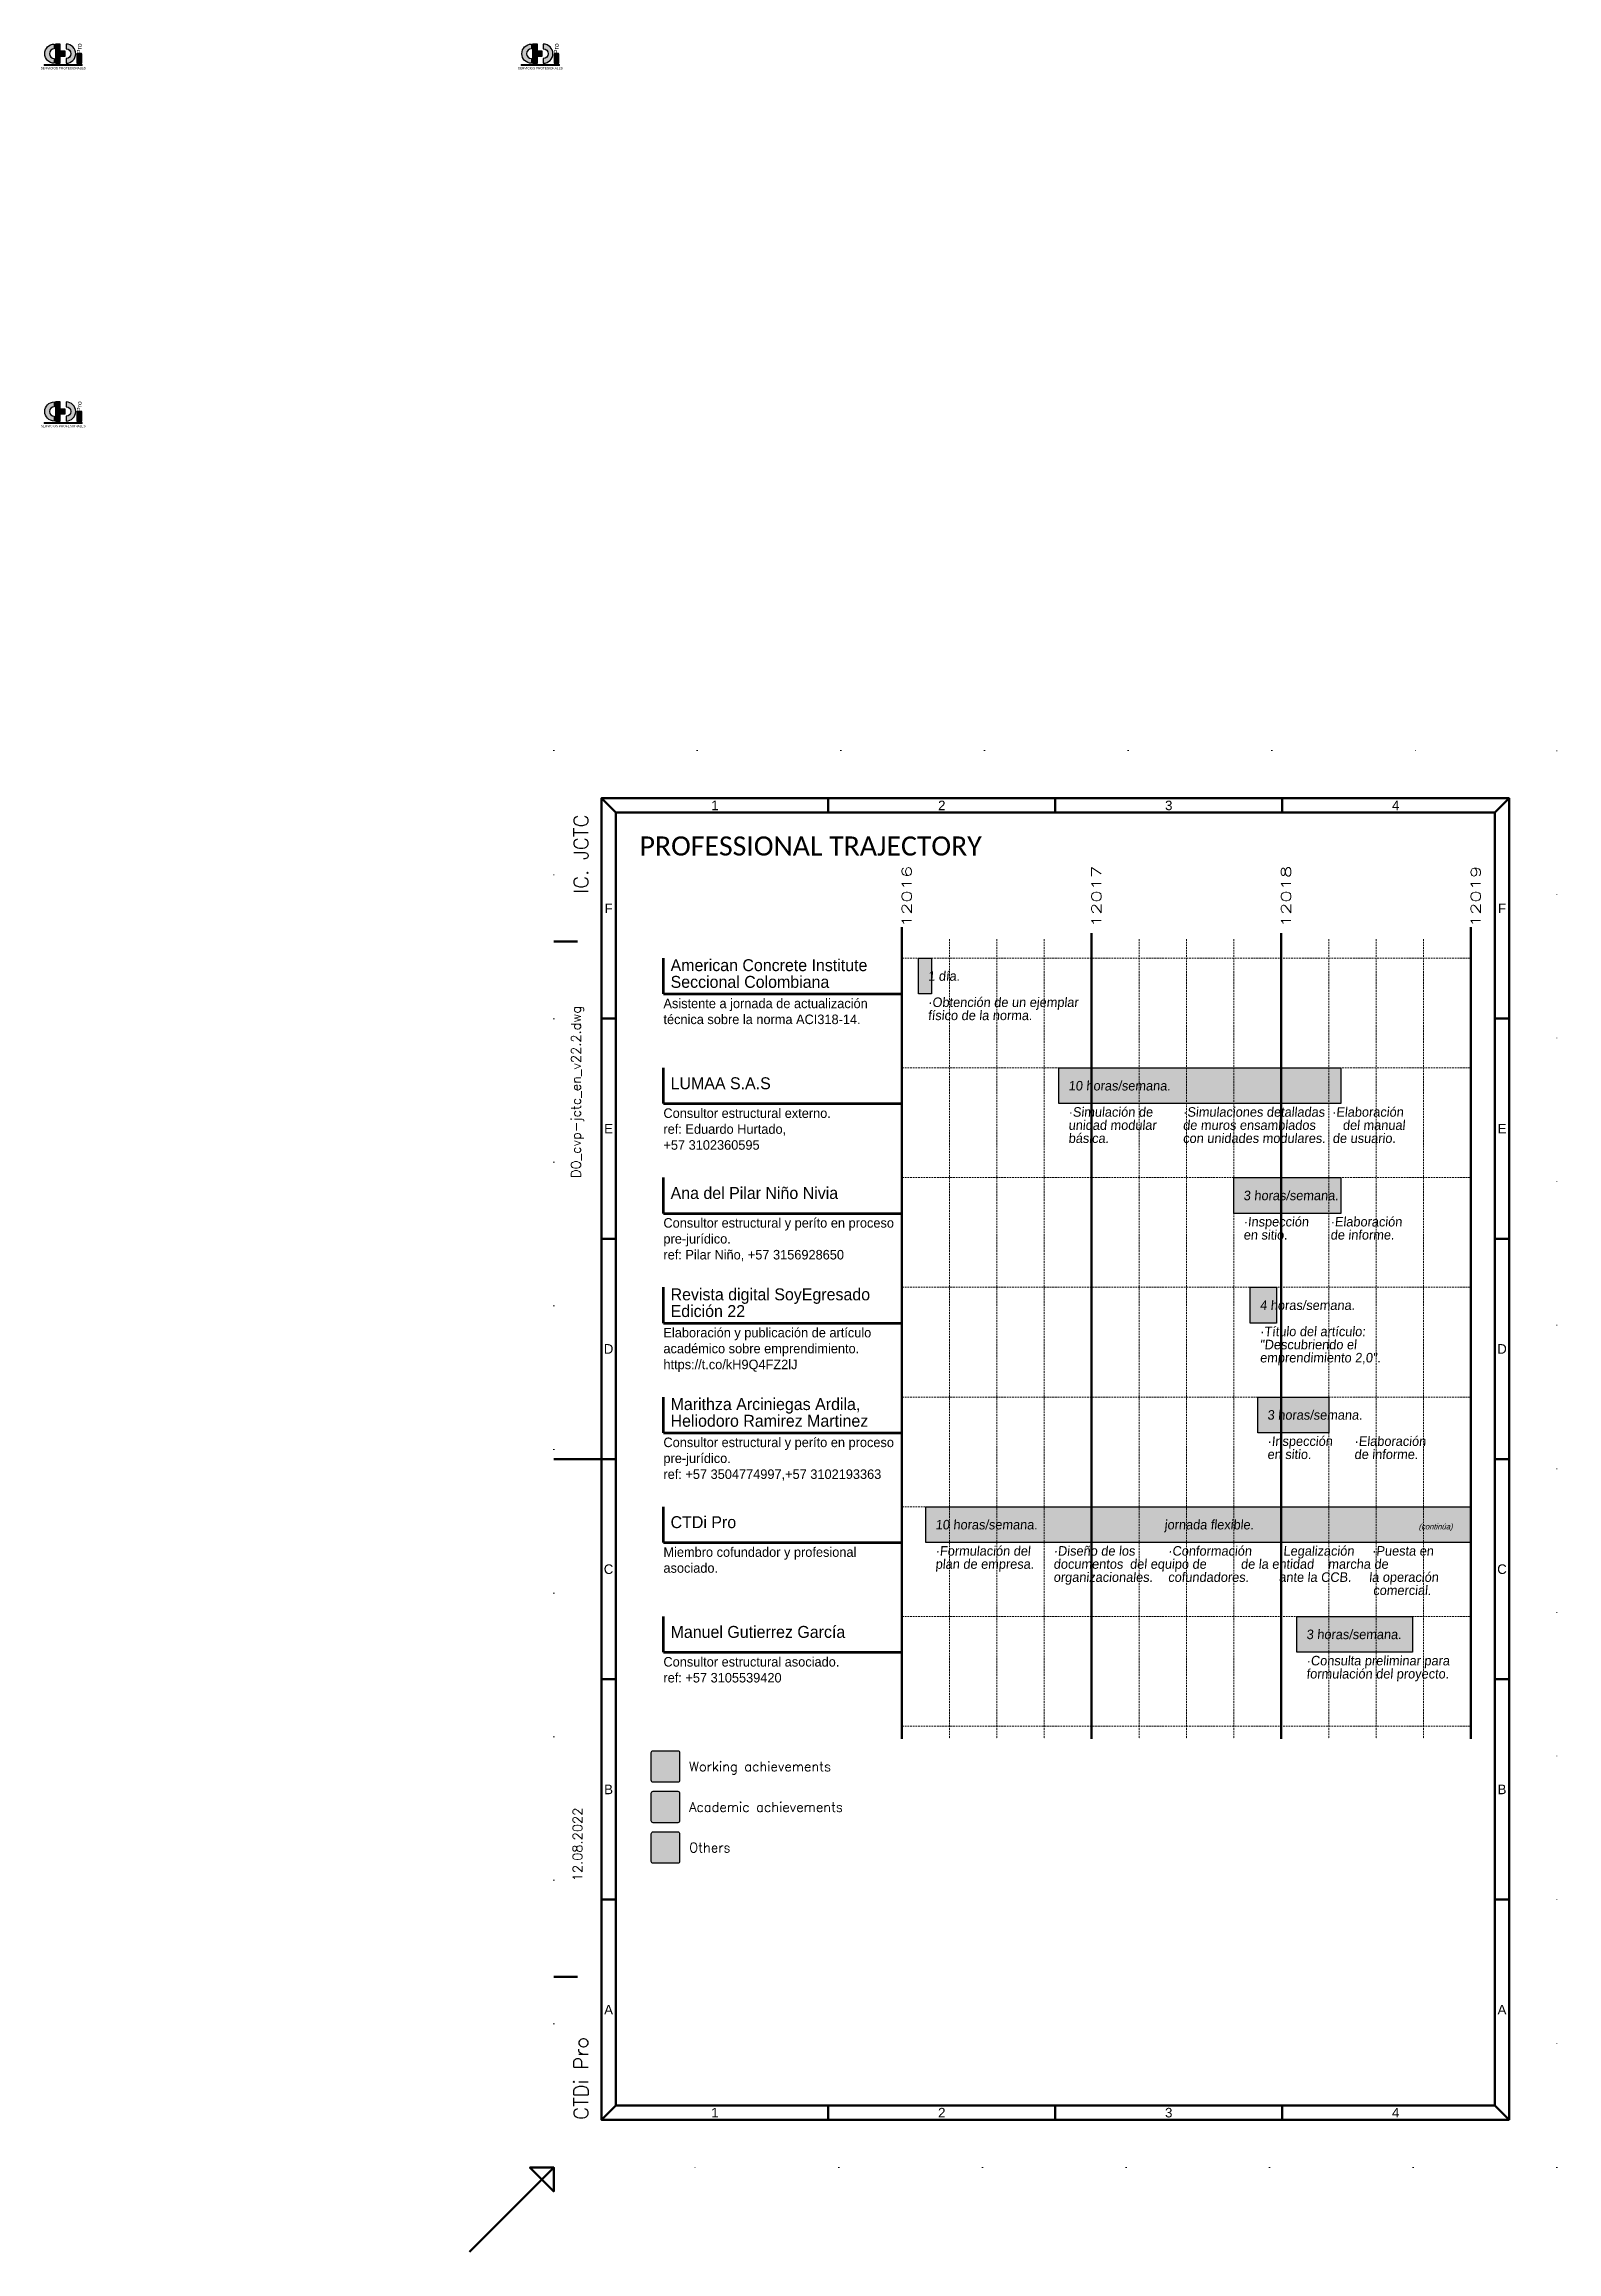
# Paper-space layout 'Trayectoria PRO (3)' of a CAD drawing. Extents: x -114 to 203, y -28 to 435.
import ezdxf
from ezdxf.enums import TextEntityAlignment as Align

# ---------------------------------------------------------------- set-up
doc = ezdxf.new("R2010")
doc.units = 0
doc.linetypes.add('ACAD_ISO07W100', pattern=[3, 0, -3])
doc.linetypes.add('DASHED2', pattern=[0.375, 0.25, -0.125])
doc.layers.get('0').update_dxf_attribs({"color": 255, "plot": 0})
doc.layers.add('G-Title_elements', color=7, linetype='Continuous', lineweight=50, true_color=0x323232)
doc.layers.add('G-Title_layout', color=250, linetype='Continuous', lineweight=50)
doc.styles.add('CTDi Corporate', font='Skia.ttf')
doc.styles.add('CTDi Legend', font='stylu.ttf', dxfattribs={"oblique": 5})
doc.styles.add('CTDi Roman', font='romans.shx')
doc.styles.get("Standard").update_dxf_attribs({"font": 'Candara.ttf'})
doc.styles.add('T1-100', font='Arial.ttf', dxfattribs={"height": 2})

# ---------------------------------------------------------------- blocks, each defined once
blk = doc.blocks.new('CTDi_Logo_GRS')
at = {"layer": 'G-Title_elements', "linetype": 'Continuous', "true_color": 0xcccccc}
h = blk.add_hatch(color=254, dxfattribs=at)
h.dxf.hatch_style = 1
h.paths.add_polyline_path([(-1.875, 1), (-1.875, 2, 1), (-1.875, -2), (-1.875, -1, -1)])
h.paths.add_polyline_path([(0.625, 2), (0.625, 1, -1), (0.625, -1), (0.625, -2, 1)])
at = {"layer": 'G-Title_elements', "linetype": 'Continuous'}
h = blk.add_hatch(color=8, dxfattribs=at)
h.dxf.hatch_style = 1
h.paths.add_polyline_path([(-0.625, 0.5), (-0.625, 2), (-1.625, 2), (-1.625, -2), (-0.625, -2), (-0.625, -0.5), (0.375, -0.5), (0.375, 0.5)])
h = blk.add_hatch(color=8, dxfattribs=at)
h.dxf.hatch_style = 1
h.paths.add_polyline_path([(3.875, 0), (2.875, 0), (2.875, -2), (3.875, -2)])
at = {"layer": 'G-Title_elements', "linetype": 'Continuous', "lineweight": 13}
h = blk.add_hatch(color=250, dxfattribs=at)
h.dxf.hatch_style = 1
h.paths.add_polyline_path([(-4, -2.3), (-4, -2.5), (4, -2.5), (4, -2.3)])
at = {"layer": 'G-Title_elements', "linetype": 'Continuous', "lineweight": 30}
for points in [[(-1.875, -1), (-1.875, -2, -1), (-1.875, 2), (-1.875, 1, 1)], [(0.625, -1), (0.625, -2, 1), (0.625, 2), (0.625, 1, -1)]]:
    blk.add_lwpolyline(points, format="xyb", close=True, dxfattribs=at)
for points in [[(0.375, 0.5), (-0.625, 0.5), (-0.625, 2), (-1.625, 2), (-1.625, -2), (-0.625, -2), (-0.625, -0.5), (0.375, -0.5)], [(3.875, 0), (2.875, 0), (2.875, -2), (3.875, -2)]]:
    blk.add_lwpolyline(points, close=True, dxfattribs=at)
at = {"layer": 'G-Title_elements', "linetype": 'Continuous', "lineweight": 13}
blk.add_lwpolyline([(-4, -2.5), (4, -2.5), (4, -2.3), (-4, -2.3)], close=True, dxfattribs=at)
at = {"layer": 'G-Title_elements', "color": 8, "style": 'CTDi Corporate', "width": 0.9125}
blk.add_text('Pro', height=1.02, rotation=90, dxfattribs=at).set_placement((3.875, -0.061))
at = {"layer": 'G-Title_elements', "color": 250, "linetype": 'Continuous', "lineweight": 13, "style": 'CTDi Corporate', "width": 0.8575}
blk.add_text('SERVICIOS PROFESIONALES', height=0.485, dxfattribs=at).set_placement((0, -2.803), align=Align.TOP_CENTER)
blk = doc.blocks.new('CTDi_Logo_BnW')
at = {"layer": 'G-Title_elements', "linetype": 'Continuous', "true_color": 0xffffff}
h = blk.add_hatch(color=7, dxfattribs=at)
h.dxf.hatch_style = 1
h.paths.add_polyline_path([(-1.875, 1), (-1.875, 2, 1), (-1.875, -2), (-1.875, -1, -1)])
h.paths.add_polyline_path([(0.625, 2), (0.625, 1, -1), (0.625, -1), (0.625, -2, 1)])
at = {"layer": 'G-Title_elements', "linetype": 'Continuous'}
h = blk.add_hatch(color=250, dxfattribs=at)
h.dxf.hatch_style = 1
h.paths.add_polyline_path([(-0.625, 0.5), (-0.625, 2), (-1.625, 2), (-1.625, -2), (-0.625, -2), (-0.625, -0.5), (0.375, -0.5), (0.375, 0.5)])
h = blk.add_hatch(color=250, dxfattribs=at)
h.dxf.hatch_style = 1
h.paths.add_polyline_path([(3.875, 0), (2.875, 0), (2.875, -2), (3.875, -2)])
at = {"layer": 'G-Title_elements', "linetype": 'Continuous', "lineweight": 13}
h = blk.add_hatch(color=250, dxfattribs=at)
h.dxf.hatch_style = 1
h.paths.add_polyline_path([(-4, -2.3), (-4, -2.5), (4, -2.5), (4, -2.3)])
at = {"layer": 'G-Title_elements', "linetype": 'Continuous', "lineweight": 30}
for points in [[(-1.875, -1), (-1.875, -2, -1), (-1.875, 2), (-1.875, 1, 1)], [(0.625, -1), (0.625, -2, 1), (0.625, 2), (0.625, 1, -1)]]:
    blk.add_lwpolyline(points, format="xyb", close=True, dxfattribs=at)
for points in [[(0.375, 0.5), (-0.625, 0.5), (-0.625, 2), (-1.625, 2), (-1.625, -2), (-0.625, -2), (-0.625, -0.5), (0.375, -0.5)], [(3.875, 0), (2.875, 0), (2.875, -2), (3.875, -2)]]:
    blk.add_lwpolyline(points, close=True, dxfattribs=at)
at = {"layer": 'G-Title_elements', "linetype": 'Continuous', "lineweight": 13}
blk.add_lwpolyline([(-4, -2.5), (4, -2.5), (4, -2.3), (-4, -2.3)], close=True, dxfattribs=at)
at = {"layer": 'G-Title_elements', "color": 250, "style": 'CTDi Corporate', "width": 0.9125}
blk.add_text('Pro', height=1.02, rotation=90, dxfattribs=at).set_placement((3.875, -0.061))
at = {"layer": 'G-Title_elements', "color": 250, "linetype": 'Continuous', "lineweight": 13, "style": 'CTDi Corporate', "width": 0.8575}
blk.add_text('SERVICIOS PROFESIONALES', height=0.485, dxfattribs=at).set_placement((0, -2.803), align=Align.TOP_CENTER)
blk = doc.blocks.new('CTDi_Logo_COL')
at = {"layer": 'G-Title_elements', "linetype": 'Continuous', "true_color": 0xc80000}
h = blk.add_hatch(color=12, dxfattribs=at)
h.dxf.hatch_style = 1
h.paths.add_polyline_path([(-1.875, 1), (-1.875, 2, 1), (-1.875, -2), (-1.875, -1, -1)])
h.paths.add_polyline_path([(0.625, 2), (0.625, 1, -1), (0.625, -1), (0.625, -2, 1)])
at = {"layer": 'G-Title_elements', "linetype": 'Continuous'}
h = blk.add_hatch(color=8, dxfattribs=at)
h.dxf.hatch_style = 1
h.paths.add_polyline_path([(-0.625, 0.5), (-0.625, 2), (-1.625, 2), (-1.625, -2), (-0.625, -2), (-0.625, -0.5), (0.375, -0.5), (0.375, 0.5)])
h = blk.add_hatch(color=8, dxfattribs=at)
h.dxf.hatch_style = 1
h.paths.add_polyline_path([(3.875, 0), (2.875, 0), (2.875, -2), (3.875, -2)])
at = {"layer": 'G-Title_elements', "linetype": 'Continuous', "lineweight": 13}
h = blk.add_hatch(color=250, dxfattribs=at)
h.dxf.hatch_style = 1
h.paths.add_polyline_path([(-4, -2.3), (-4, -2.5), (4, -2.5), (4, -2.3)])
at = {"layer": 'G-Title_elements', "linetype": 'Continuous', "lineweight": 30}
for points in [[(-1.875, -1), (-1.875, -2, -1), (-1.875, 2), (-1.875, 1, 1)], [(0.625, -1), (0.625, -2, 1), (0.625, 2), (0.625, 1, -1)]]:
    blk.add_lwpolyline(points, format="xyb", close=True, dxfattribs=at)
for points in [[(0.375, 0.5), (-0.625, 0.5), (-0.625, 2), (-1.625, 2), (-1.625, -2), (-0.625, -2), (-0.625, -0.5), (0.375, -0.5)], [(3.875, 0), (2.875, 0), (2.875, -2), (3.875, -2)]]:
    blk.add_lwpolyline(points, close=True, dxfattribs=at)
at = {"layer": 'G-Title_elements', "linetype": 'Continuous', "lineweight": 13}
blk.add_lwpolyline([(-4, -2.5), (4, -2.5), (4, -2.3), (-4, -2.3)], close=True, dxfattribs=at)
at = {"layer": 'G-Title_elements', "color": 8, "style": 'CTDi Corporate', "width": 0.9125}
blk.add_text('Pro', height=1.02, rotation=90, dxfattribs=at).set_placement((3.875, -0.061))
at = {"layer": 'G-Title_elements', "color": 250, "linetype": 'Continuous', "lineweight": 13, "style": 'CTDi Corporate', "width": 0.86}
blk.add_text('SERVICIOS PROFESIONALES', height=0.485, dxfattribs=at).set_placement((0, -2.803), align=Align.TOP_CENTER)

psp = doc.layouts.new('Trayectoria PRO (3)')

# ---------------------------------------------------------------- hatches: boundary and pattern name
at = {"layer": 'G-Title_elements'}
h = psp.add_hatch(color=31, dxfattribs=at)
h.dxf.hatch_style = 1
h.paths.add_polyline_path([(72.39, 243.49), (72.39, 235.99), (69.64, 235.99), (69.64, 243.49)])
h = psp.add_hatch(color=151, dxfattribs=at)
h.dxf.hatch_style = 1
h.paths.add_polyline_path([(158.2, 220.49), (158.2, 212.99), (99.07, 212.99), (99.07, 220.49)])
h = psp.add_hatch(color=151, dxfattribs=at)
h.dxf.hatch_style = 1
h.paths.add_polyline_path([(158.2, 197.49), (158.2, 189.99), (135.76, 189.99), (135.76, 197.49)])
h = psp.add_hatch(color=31, dxfattribs=at)
h.dxf.hatch_style = 1
h.paths.add_polyline_path([(144.7, 174.49), (144.7, 166.99), (139.2, 166.99), (139.2, 174.49)])
h = psp.add_hatch(color=151, dxfattribs=at)
h.dxf.hatch_style = 1
h.paths.add_polyline_path([(155.64, 151.49), (155.64, 143.99), (140.76, 143.99), (140.76, 151.49)])
h = psp.add_hatch(color=31, dxfattribs=at)
h.dxf.hatch_style = 1
h.paths.add_polyline_path([(185.45, 128.49), (185.45, 120.99), (71.2, 120.99), (71.2, 128.49)])
h = psp.add_hatch(color=151, dxfattribs=at)
h.dxf.hatch_style = 1
h.paths.add_polyline_path([(173.2, 105.49), (173.2, 97.99), (148.95, 97.99), (148.95, 105.49)])
h = psp.add_hatch(color=151, dxfattribs=at)
h.dxf.hatch_style = 1
edge = h.paths.add_edge_path()
edge.add_line((14.04, 77.35), (19.2, 77.35))
edge.add_arc((19.2, 76.95), 0.4, 0, 90, ccw=False)
edge.add_line((19.6, 76.95), (19.6, 71.15))
edge.add_arc((19.2, 71.15), 0.4, -90, 0, ccw=False)
edge.add_line((19.2, 70.75), (14.04, 70.75))
edge.add_arc((14.04, 71.15), 0.4, 180, 270, ccw=False)
edge.add_line((13.64, 71.15), (13.64, 76.95))
edge.add_arc((14.04, 76.95), 0.4, 90, 180, ccw=False)
h = psp.add_hatch(color=241, dxfattribs=at)
h.dxf.hatch_style = 1
edge = h.paths.add_edge_path()
edge.add_line((14.04, 68.85), (19.2, 68.85))
edge.add_arc((19.2, 68.45), 0.4, 0, 90, ccw=False)
edge.add_line((19.6, 68.45), (19.6, 62.65))
edge.add_arc((19.2, 62.65), 0.4, 270, 360, ccw=False)
edge.add_line((19.2, 62.25), (14.04, 62.25))
edge.add_arc((14.04, 62.65), 0.4, 180, 270, ccw=False)
edge.add_line((13.64, 62.65), (13.64, 68.45))
edge.add_arc((14.04, 68.45), 0.4, 90, 180, ccw=False)
h = psp.add_hatch(color=31, dxfattribs=at)
h.dxf.hatch_style = 1
edge = h.paths.add_edge_path()
edge.add_line((14.04, 60.35), (19.2, 60.35))
edge.add_arc((19.2, 59.95), 0.4, 0, 90, ccw=False)
edge.add_line((19.6, 59.95), (19.6, 54.15))
edge.add_arc((19.2, 54.15), 0.4, 270, 360, ccw=False)
edge.add_line((19.2, 53.75), (14.04, 53.75))
edge.add_arc((14.04, 54.15), 0.4, 180, 270, ccw=False)
edge.add_line((13.64, 54.15), (13.64, 59.95))
edge.add_arc((14.04, 59.95), 0.4, 90, 180, ccw=False)

# ---------------------------------------------------------------- linework, layer by layer
for p, q in [((6.2, 273.99), (3.2, 276.99)), ((50.76, 276.99), (50.76, 273.99)), ((98.32, 276.99), (98.32, 273.99)), ((145.89, 276.99), (145.89, 273.99)), ((190.45, 273.99), (193.45, 276.99)), ((185.45, 249.99), (185.45, 79.85)), ((-6.8, 246.99), (-1.8, 246.99)), ((3.2, 230.83), (6.2, 230.83)), ((190.45, 230.83), (193.45, 230.83)), ((3.2, 184.66), (6.2, 184.66)), ((190.45, 184.66), (193.45, 184.66)), ((-6.8, 138.49), (3.2, 138.49)), ((3.2, 138.49), (6.2, 138.49)), ((190.45, 138.49), (193.45, 138.49)), ((3.2, 92.33), (6.2, 92.33)), ((190.45, 92.33), (193.45, 92.33)), ((3.2, 46.16), (6.2, 46.16)), ((190.45, 46.16), (193.45, 46.16)), ((-6.8, 29.99), (-1.8, 29.99)), ((3.2, -0.01), (6.2, 2.99)), ((50.76, 2.99), (50.76, -0.01)), ((98.32, 2.99), (98.32, -0.01)), ((145.89, 2.99), (145.89, -0.01)), ((190.45, 2.99), (193.45, -0.01))]:
    psp.add_line(p, q, dxfattribs=at)
at = {"layer": 'G-Title_elements', "lineweight": 50}
psp.add_line((66.2, 249.99), (66.2, 79.85), dxfattribs=at)
at = {"layer": 'G-Title_elements', "color": 254, "linetype": 'DASHED2', "lineweight": 15, "ltscale": 1.5, "true_color": 0xcccccc}
for p, q in [((76.14, 247.49), (76.14, 79.85)), ((86.07, 247.49), (86.07, 79.85)), ((96.01, 247.49), (96.01, 79.85)), ((115.89, 247.49), (115.89, 79.85)), ((125.82, 247.49), (125.82, 79.85)), ((135.76, 247.49), (135.76, 79.85)), ((155.64, 247.49), (155.64, 79.85)), ((165.57, 247.49), (165.57, 79.85)), ((175.51, 247.49), (175.51, 79.85)), ((66.2, 243.49), (185.45, 243.49)), ((66.2, 220.49), (185.45, 220.49)), ((66.2, 197.49), (185.45, 197.49)), ((66.2, 174.49), (185.45, 174.49)), ((66.2, 151.49), (185.45, 151.49)), ((66.2, 128.49), (185.45, 128.49)), ((66.2, 105.49), (185.45, 105.49)), ((66.2, 82.49), (185.45, 82.49))]:
    psp.add_line(p, q, dxfattribs=at)
at = {"layer": 'G-Title_elements', "color": 254, "linetype": 'Continuous', "lineweight": 50, "ltscale": 1.5, "true_color": 0xcccccc}
for p, q in [((105.95, 248.74), (105.95, 79.85)), ((145.7, 248.74), (145.7, 79.85))]:
    psp.add_line(p, q, dxfattribs=at)
at = {"layer": 'G-Title_elements', "color": 254, "linetype": 'ACAD_ISO07W100', "lineweight": 0, "ltscale": 10}
psp.add_lwpolyline([(203.45, -10.01), (-6.8, -10.01), (-6.8, 286.99), (203.45, 286.99)], close=True, dxfattribs=at)
at = {"layer": 'G-Title_elements'}
for points in [[(193.45, -0.01), (3.2, -0.01), (3.2, 276.99), (193.45, 276.99)], [(190.45, 2.99), (6.2, 2.99), (6.2, 273.99), (190.45, 273.99)], [(-24.48, -27.68), (-6.8, -10.01), (-6.8, -15.01), (-11.8, -10.01), (-6.8, -10.01)]]:
    psp.add_lwpolyline(points, close=True, dxfattribs=at)
at = {"layer": 'G-Title_elements', "color": 8, "linetype": 'Continuous', "lineweight": 25, "true_color": 0x808080}
for points in [[(72.39, 243.49), (72.39, 235.99), (69.64, 235.99), (69.64, 243.49)], [(158.2, 220.49), (158.2, 212.99), (99.07, 212.99), (99.07, 220.49)], [(158.2, 197.49), (158.2, 189.99), (135.76, 189.99), (135.76, 197.49)], [(144.7, 174.49), (144.7, 166.99), (139.2, 166.99), (139.2, 174.49)], [(155.64, 151.49), (155.64, 143.99), (140.76, 143.99), (140.76, 151.49)], [(185.45, 128.49), (185.45, 120.99), (71.2, 120.99), (71.2, 128.49)], [(173.2, 105.49), (173.2, 97.99), (148.95, 97.99), (148.95, 105.49)]]:
    psp.add_lwpolyline(points, close=True, dxfattribs=at)
for points in [[(14.04, 77.35), (19.2, 77.35, -0.414214), (19.6, 76.95), (19.6, 71.15, -0.414214), (19.2, 70.75), (14.04, 70.75, -0.414214), (13.64, 71.15), (13.64, 76.95, -0.414214)], [(14.04, 68.85), (19.2, 68.85, -0.414214), (19.6, 68.45), (19.6, 62.65, -0.414214), (19.2, 62.25), (14.04, 62.25, -0.414214), (13.64, 62.65), (13.64, 68.45, -0.414214)], [(14.04, 60.35), (19.2, 60.35, -0.414214), (19.6, 59.95), (19.6, 54.15, -0.414214), (19.2, 53.75), (14.04, 53.75, -0.414214), (13.64, 54.15), (13.64, 59.95, -0.414214)]]:
    psp.add_lwpolyline(points, format="xyb", close=True, dxfattribs=at)
at = {"layer": 'G-Title_layout', "color": 142, "lineweight": 100}
for p, q in [((16.2, 235.99), (16.2, 243.49)), ((16.2, 212.99), (16.2, 220.49)), ((16.2, 189.99), (16.2, 197.49)), ((16.2, 166.99), (16.2, 174.49)), ((16.2, 143.99), (16.2, 151.49)), ((16.2, 120.99), (16.2, 128.49)), ((16.2, 97.99), (16.2, 105.49))]:
    psp.add_line(p, q, dxfattribs=at)
at = {"layer": 'G-Title_layout', "color": 62, "lineweight": 100}
for p, q in [((16.2, 235.99), (66.2, 235.99)), ((16.2, 212.99), (66.2, 212.99)), ((16.2, 189.99), (66.2, 189.99)), ((16.2, 166.99), (66.2, 166.99)), ((16.2, 143.99), (66.2, 143.99)), ((16.2, 120.99), (66.2, 120.99)), ((16.2, 97.99), (66.2, 97.99))]:
    psp.add_line(p, q, dxfattribs=at)

# ---------------------------------------------------------------- block references
for name, p in [('CTDi_Logo_COL', (-109.6, 433.06)), ('CTDi_Logo_BnW', (-9.6, 433.06)), ('CTDi_Logo_GRS', (-109.6, 358.06))]:
    psp.add_blockref(name, p)

# ---------------------------------------------------------------- texts
at = {"layer": 'G-Title_elements', "style": 'T1-100'}
for s, p in [('1', (26.98, 275.49)), ('2', (74.54, 275.49)), ('3', (122.11, 275.49)), ('4', (169.67, 275.49)), ('F', (4.7, 253.91)), ('F', (191.95, 253.91)), ('E', (4.7, 207.74)), ('E', (191.95, 207.74)), ('D', (4.7, 161.58)), ('D', (191.95, 161.58)), ('C', (4.7, 115.41)), ('C', (191.95, 115.41)), ('B', (4.7, 69.24)), ('B', (191.95, 69.24)), ('A', (4.7, 23.08)), ('A', (191.95, 23.08)), ('1', (26.98, 1.49)), ('2', (74.54, 1.49)), ('3', (122.11, 1.49)), ('4', (169.67, 1.49))]:
    psp.add_text(s, height=2, dxfattribs=at).set_placement(p, align=Align.MIDDLE_CENTER)
at = {"layer": 'G-Title_elements', "color": 8, "lineweight": 25, "true_color": 0x808080, "style": 'CTDi Roman', "width": 1.5}
for s, p in [('12016', (66.2, 249.99)), ('12017', (105.95, 249.99)), ('12018', (145.7, 249.99)), ('12019', (185.45, 249.99))]:
    psp.add_text(s, height=2, rotation=90, dxfattribs=at).set_placement(p, align=Align.TOP_LEFT)
at = {"layer": 'G-Title_elements', "color": 8, "lineweight": 25, "true_color": 0x808080, "style": 'CTDi Roman'}
for s, p in [('Working achievements', (21.58, 74.05)), ('Academic achievements', (21.58, 65.55)), ('Others', (21.58, 57.05))]:
    psp.add_text(s, height=2, dxfattribs=at).set_placement(p, align=Align.MIDDLE_LEFT)
at = {"layer": 'G-Title_elements', "color": 0, "char_height": 3, "attachment_point": 1, "rotation": 90, "style": 'CTDi Roman'}
for s, insert, width in [('IC. JCTC', (-2.55, 256.99), 27.5285), ('CTDi Pro', (-2.55, -0.01), 30)]:
    psp.add_mtext(s, dxfattribs=dict(at, insert=insert, width=width))
at = {"layer": 'G-Title_elements', "color": 18, "lineweight": 25, "true_color": 0x000000, "char_height": 2, "attachment_point": 1, "line_spacing_factor": 0.825, "style": 'CTDi Legend'}
for s, width, insert in [('1 día.\\P\\P·Obtención de un ejemplar físico de la norma.', 35.8833, (71.64, 240.74)), ('10 horas/semana.\\P\\P·Simulación de^I·Simulaciones detalladas  ·Elaboración\\Punidad modular^Ide muros ensamblados^I  del manual \\Pbásica.^I^Icon unidades modulares.  de usuario.', 74.6393, (101.07, 217.74)), ('3 horas/semana.\\P\\P·Inspección^I   ·Elaboración \\Pen sitio.^I   de informe.', 42.9159, (137.76, 194.74)), ('4 horas/semana.\\P\\P·Título del artículo: "Descubriendo el emprendimiento 2,0".', 33.603, (141.2, 171.74)), ('3 horas/semana.\\P\\P·Inspección^I   ·Elaboración \\Pen sitio.^I   de informe.', 37.7269, (142.76, 148.74)), ('10 horas/semana.^I^I^I^Ijornada flexible.^I^I^I^I      {\\fStylus BT|b0|i1|c0|p34;\\H0.6x;  (continúa)\\P}\\P·Formulación del^I ·Diseño de los^I ·Conformación^I·Legalización     ·Puesta en\\Pplan de empresa.^I documentos^I del equipo de^Ide la entidad    marcha de\\P^I^I^I organizacionales.^I cofundadores.^Iante la CCB.     la operación\\P^I^I^I^I^I^I^I^I^I^I^I     comercial.', 111.24, (73.2, 125.74)), ('3 horas/semana.\\P\\P·Consulta preliminar para formulación del proyecto.', 34.1058, (150.95, 102.74))]:
    psp.add_mtext_dynamic_manual_height_columns(s, width=width, gutter_width=8.75, heights=[25.81], dxfattribs=dict(at, insert=insert))
at = {"layer": 'G-Title_elements', "color": 0, "lineweight": 25, "char_height": 2, "rotation": 90, "style": 'CTDi Roman'}
for s, insert, width, attachment_point in [('DO_cvp-jctc_en_v22.2.dwg', (-1.8, 233.49), 186.8672, 6), ('12.08.2022', (-1.8, 49.99), 54.1433, 4)]:
    psp.add_mtext(s, dxfattribs=dict(at, insert=insert, width=width, attachment_point=attachment_point))
at = {"layer": 'G-Title_elements', "color": 8, "lineweight": 30, "true_color": 0x808080, "char_height": 2, "attachment_point": 1, "style": 'CTDi Corporate'}
for s, width, insert in [('Asistente a jornada de actualización técnica sobre la norma ACI318-14.', 48.6949, (16.2, 234.99)), ('Consultor estructural externo.\\Pref: Eduardo Hurtado, \\P+57 3102360595', 48.6949, (16.2, 211.99)), ('Consultor estructural y períto en proceso pre-jurídico.\\Pref: Pilar Niño, +57 3156928650', 48.6949, (16.2, 188.99)), ('Elaboración y publicación de artículo académico sobre emprendimiento.\\Phttps://t.co/kH9Q4FZ2lJ', 49.6428, (16.2, 165.99)), ('Consultor estructural y períto en proceso pre-jurídico.\\Pref: +57 3504774997,+57 3102193363', 48.6949, (16.2, 142.99)), ('Miembro cofundador y profesional asociado.', 48.6949, (16.2, 119.99)), ('Consultor estructural asociado.\\Pref: +57 3105539420', 48.6949, (16.2, 96.99))]:
    psp.add_mtext_dynamic_manual_height_columns(s, width=width, gutter_width=5, heights=[14.5], dxfattribs=dict(at, insert=insert))
at = {"layer": 'G-Title_layout'}
psp.add_text('PROFESSIONAL TRAJECTORY', height=4, dxfattribs=at).set_placement((11.2, 268.99), align=Align.TOP_LEFT)
at = {"layer": 'G-Title_layout', "color": 18, "lineweight": 60, "true_color": 0x000000, "char_height": 2.5, "attachment_point": 4, "line_spacing_factor": 0.84, "style": 'CTDi Corporate'}
for s, insert in [('American Concrete Institute\\PSeccional Colombiana', (17.7, 240.24)), ('LUMAA S.A.S', (17.7, 217.24)), ('Ana del Pilar Niño Nivia', (17.7, 194.24)), ('Revista digital SoyEgresado \\PEdición 22', (17.7, 171.24)), ('Marithza Arciniegas Ardila,\\PHeliodoro Ramirez Martinez', (17.7, 148.24)), ('CTDi Pro', (17.7, 125.24)), ('Manuel Gutierrez García', (17.7, 102.24))]:
    psp.add_mtext(s, dxfattribs=dict(at, insert=insert))

doc.saveas('drawing.dxf')
